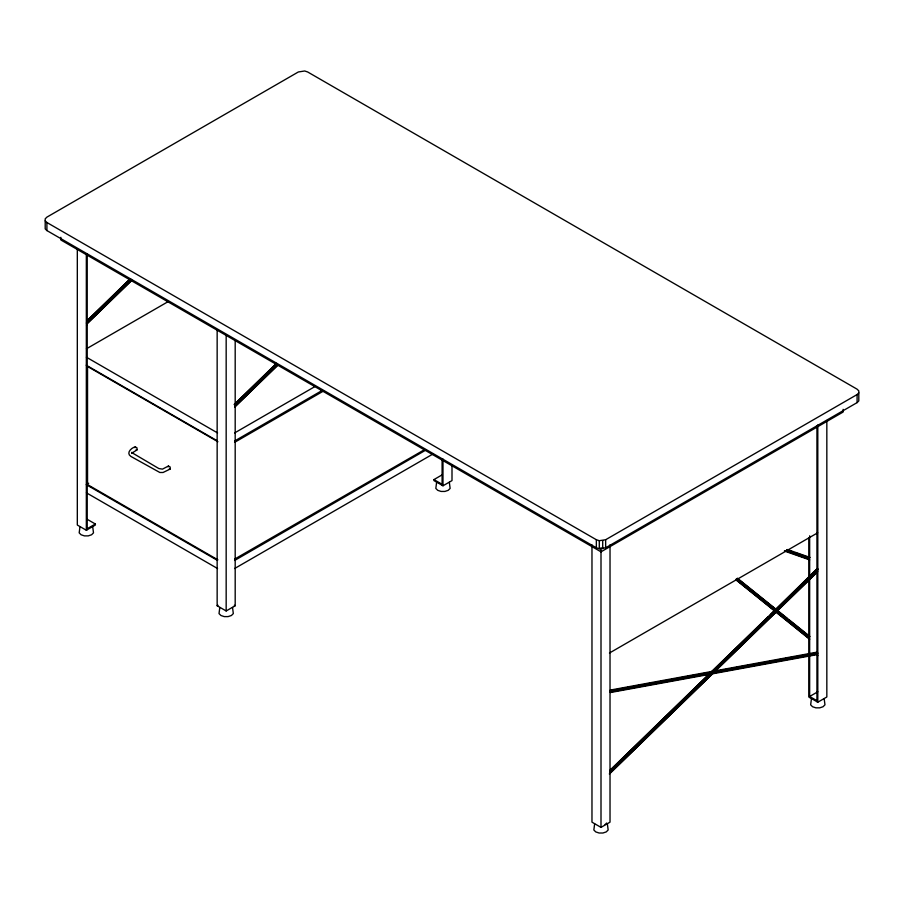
<?xml version="1.0" encoding="UTF-8"?>
<svg xmlns="http://www.w3.org/2000/svg" width="904" height="904" viewBox="0 0 904 904"><rect width="100%" height="100%" fill="white"/><g stroke="black" fill="none" stroke-linecap="round" stroke-linejoin="round"><path stroke-width="1.36" d="M591.973 544.897L591.973 822.165L601.002 827.375L601.002 550.875M826.832 420.496L826.832 696.995L817.804 702.205L808.786 696.995L808.786 656.18M79.981 526.738L79.179 532.851L81.1 534.772L84.422 535.88L88.253 535.88L91.575 534.772L93.496 532.851L92.694 526.738M219.808 607.465L219.017 613.59L220.938 615.5L224.248 616.607L228.09 616.607L231.413 615.5L233.322 613.59L232.531 607.465M436.621 482.295L435.818 488.42L437.739 490.33L441.062 491.437L444.892 491.437L448.214 490.33L450.135 488.42L449.333 482.295M594.64 823.872L593.849 829.996L595.759 831.906L599.081 833.013L602.923 833.013L606.234 831.906L608.155 829.996L607.364 823.872M811.442 698.702L810.651 704.826L812.572 706.736L815.894 707.843L819.725 707.843L823.047 706.736L824.968 704.826L824.165 698.702M770.411 614.72L817.239 568.571L817.826 568.91L816.832 570.74L609.691 771.926M134.978 447.706L135.261 446.87L137.012 447.875L137.012 449.887L131.622 453.333L132.063 452.407L132.063 453.412L131.622 452.497L158.833 468.543L162.471 469.131L168.438 466.023L170.189 467.029L170.189 469.04L163.059 472.487L159.85 472.487L130.899 456.441C125.814 453.153 131.227 447.774 135.261 446.87M168.144 466.859L168.438 466.023M45.2 220.802L46.906 222.508L596.346 539.722L599.295 540.705L605.657 539.722L857.094 394.562L858.8 392.856M857.094 402.619L858.8 400.924L858.8 390.89L857.094 389.183L307.654 71.97L304.704 70.987L298.343 71.97L46.906 217.129L45.2 218.836L45.2 228.87L46.906 230.576L596.346 547.79L599.295 548.773L605.657 547.79L857.094 402.619L857.094 394.562M86.705 320.999L130.153 278.805M86.626 321.315L130.074 279.11M131.023 279.302L86.569 322.491L87.36 323.304L86.581 325.621L87.36 323.304L131.814 280.127M98.525 311.338L101.564 308.388M124.797 285.822L126.82 283.856M131.735 280.432L87.281 323.621L86.4 323.112M234.102 404.529L276.534 363.318M235.029 403.862L276.454 363.634M234.972 405.037L277.404 363.815M263.098 378.188L266.126 375.239M234.746 406.834L278.206 364.64M234.667 407.15L278.116 364.945M609.827 770.434L708.849 674.271M710.872 672.305L815.962 570.243L817.928 569.656L817.239 568.571M610.754 769.767L708.77 674.576M711.798 671.638L768.389 616.675M624.687 757.834L628.721 753.902M649.942 733.302L651.965 731.336M659.039 724.466L661.061 722.499M684.305 699.933L687.334 696.984M718.657 666.564L722.703 662.643M753.009 633.195L755.032 631.241M779.282 607.68L782.31 604.742M813.634 574.311L816.674 571.373M609.477 773.722L817.623 571.565L815.962 570.243M609.386 774.039L817.544 571.87M815.883 652.937L816.674 652.213L817.544 652.722L817.623 653.942L816.832 654.677L610.437 692.532M86.434 348.797L168.031 301.687M88.694 483.244L86.253 484.657L216.87 560.062M234.611 432.937L314.987 386.539M234.611 441.005L322.378 390.336M234.611 442.35L323.519 391.025M87.213 528.727L95.361 524.015L95.361 525.032L86.332 530.241L77.315 525.032L77.315 249.176M234.611 559.124L424.801 449.491M234.611 560.469L425.818 450.079M234.611 568.537L433.118 453.921M452 465.108L452 480.589L442.983 485.798L433.954 480.589L433.954 479.583L442.101 474.871M217.152 329.903L217.152 605.759L218.022 605.251M217.152 605.759L226.169 610.968L235.187 605.759L235.187 339.757M60.873 237.3L60.873 239.978L601.002 551.824L843.127 412.032L843.127 409.342M609.443 653.038L817.691 532.806M817.804 691.786L809.656 696.487L816.933 700.69M601.002 827.375L610.019 822.165L610.019 544.897M815.883 570.56L817.928 569.656M610.279 690.08L816.674 652.213M612.257 690.294L615.025 689.786M621.952 688.52L624.721 688.012M627.489 687.503L630.269 686.995M637.196 685.718L639.964 685.209M646.891 683.944L649.66 683.435M656.586 682.158L659.355 681.65M666.282 680.384L669.05 679.876M671.819 679.367L674.587 678.859M681.514 677.593L684.283 677.085M687.051 676.576L693.978 675.299M700.905 674.034L703.674 673.525M716.149 671.231L718.917 670.723M725.844 669.457L728.613 668.949M731.381 668.44L738.308 667.175M741.077 666.666L748.004 665.389M770.163 661.321L772.943 660.813M775.711 660.304L782.638 659.039M785.406 658.53L792.333 657.264M609.771 690.837L817.544 652.722M609.85 692.068L817.623 653.942M136.142 449.717L137.012 449.887M169.308 468.871L170.189 469.04M786.559 550.118L809.17 557.983L786.559 550.027M787.429 549.519L810.04 557.452M788.118 550.231L793.429 552.095M796.096 553.033L808.063 557.226M784.389 551.022L809.656 559.881M785.056 550.762L808.978 559.169M433.954 479.583L442.101 484.284M86.411 357.216L217.582 432.948M86.253 365.193L216.87 440.598M217.909 441.74L87.541 366.47L87.541 484.589L217.909 559.858M86.411 492.816L217.582 568.548M87.213 519.314L95.361 524.015M234.317 605.251L235.187 605.759M736.398 578.876L809.057 637.06L736.5 578.696M737.37 578.187L809.95 636.54M738.658 579.509L787.045 618.404M789.248 620.178L809.035 636.088M739.076 581.328L741.28 583.091M785.26 618.46L787.463 620.223M789.655 621.997L791.859 623.76M735.856 579.724L809.679 639.297M735.867 579.6L809.498 638.857M817.804 424.936L817.804 702.205M816.933 425.874L816.933 701.696M809.656 535.823L809.656 697.492M808.786 537.948L808.786 653.366M605.657 539.722L605.657 547.79M602.708 540.705L602.708 548.773M601.002 547.79L601.002 551.824M599.295 540.705L599.295 548.773M596.346 539.722L596.346 547.79M442.983 459.051L442.983 485.798M442.101 459.368L442.101 485.29M226.169 335.113L226.169 610.968M87.213 253.9L87.213 529.733M86.332 253.809L86.332 530.241M46.906 222.508L46.906 230.576M606.561 823.024A5.763 3.322 0 0 1 605.07 824.516M816.832 654.677L815.962 654.168L817.826 655.705L816.832 654.677"/></g></svg>
